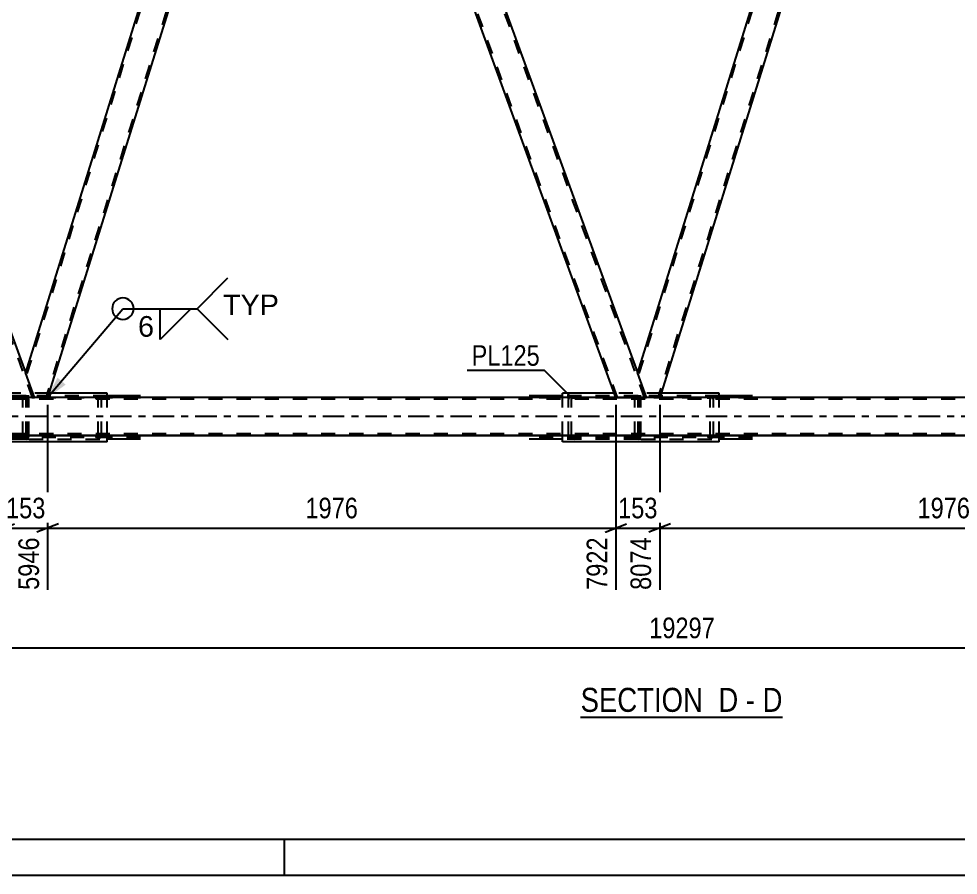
# Model space of a CAD drawing. Header units: millimetres. Extents: x -832 to 357, y -842 to -1.
# Drawn here: x -519.7 to -389, y -841.6 to -722.4 of the extents above; entities that cross this region are included whole.
import ezdxf

# ---------------------------------------------------------------- set-up
doc = ezdxf.new("R2010")
doc.units = ezdxf.units.MM
doc.linetypes.add('DXK_LINE_DOT2', pattern=[3.9198, 1.9599, -1.9599])
doc.linetypes.add('DXK_LINE_DOT3', pattern=[5.9187, 2.979, -0.9799, 0.9799, -0.9799])
doc.styles.add('Arial', font='ARIAL.TTF', dxfattribs={"height": 0.2})
doc.styles.add('Arial Narrow', font='ARIALN.TTF', dxfattribs={"height": 0.2})

# ---------------------------------------------------------------- blocks, each defined once
blk = doc.blocks.new('Unknown-570388851-1132')
at = {"color": 5, "linetype": 'Continuous'}
for p, q in [((-826.71, -836.6), (352.29, -836.6)), ((-482.71, -841.6), (-482.71, -836.6)), ((-831.71, -841.6), (357.29, -841.6))]:
    blk.add_line(p, q, dxfattribs=at)
blk = doc.blocks.new('Unknown-570388851-14 - 6452')
at = {"color": 6, "linetype": 'Continuous'}
blk.add_line((-441.53, -819.62), (-413.46, -819.62), dxfattribs=at)
at = {"color": 0, "linetype": 'Continuous'}
for points in [[(-423.42, -818.87), (-423.42, -815.37), (-441.53, -815.37), (-441.53, -818.87)], [(-419.6, -818.87), (-419.6, -815.37), (-422.37, -815.37), (-422.37, -818.87)], [(-417.27, -818.87), (-417.27, -815.37), (-418.55, -815.37), (-418.55, -818.87)], [(-413.46, -818.87), (-413.46, -815.37), (-416.22, -815.37), (-416.22, -818.87)]]:
    blk.add_wipeout(points, dxfattribs=at)
at = {"color": 7, "linetype": 'Continuous', "style": 'Arial Narrow'}
for s, p in [('SECTION ', (-441.53, -818.87)), ('D', (-422.37, -818.87)), ('D', (-416.22, -818.87)), ('-', (-418.55, -818.87))]:
    blk.add_text(s, height=3.34, dxfattribs=at).set_placement(p)
blk = doc.blocks.new('Part-570388851-6491 - 6452')
at = {"color": 2, "linetype": 'Continuous'}
for p, q in [((-395.62, -653.92), (-395.58, -653.92)), ((-395.58, -653.92), (-391.87, -653.92)), ((-391.36, -653.92), (-391.87, -653.92)), ((-391.36, -653.92), (-348.51, -771.67)), ((-351.5, -775.14), (-394.07, -658.17))]:
    blk.add_line(p, q, dxfattribs=at)
at = {"color": 7, "linetype": 'DXK_LINE_DOT2'}
for p, q in [((-394.07, -658.17), (-395.62, -653.92)), ((-351.24, -775.14), (-395.36, -653.92)), ((-347.5, -775.14), (-391.62, -653.92)), ((-391.4, -653.92), (-391.51, -653.92)), ((-391.36, -653.92), (-391.4, -653.92)), ((-347.24, -775.14), (-348.51, -771.67)), ((-351.5, -775.14), (-347.24, -775.14))]:
    blk.add_line(p, q, dxfattribs=at)
blk = doc.blocks.new('Part-570388851-6621 - 6452')
at = {"color": 7, "linetype": 'DXK_LINE_DOT2'}
for p, q in [((-433.9, -775.22), (-433.97, -775.4)), ((-433.97, -780.44), (-433.97, -775.4)), ((-433.53, -775.4), (-433.5, -775.31)), ((-433.53, -780.44), (-433.53, -775.4)), ((-433.09, -774.92), (-433.43, -774.96)), ((-433.26, -775.18), (-433.09, -775.16)), ((-422.25, -774.92), (-433.09, -774.92)), ((-417.62, -775.16), (-433.09, -775.16)), ((-423.59, -774.96), (-423.92, -774.92)), ((-423.92, -775.16), (-423.76, -775.18)), ((-423.52, -775.31), (-423.49, -775.4)), ((-423.49, -780.44), (-423.49, -775.4)), ((-423.05, -775.4), (-423.12, -775.22)), ((-423.05, -780.44), (-423.05, -775.4)), ((-433.97, -780.44), (-433.9, -780.63)), ((-433.5, -780.54), (-433.53, -780.44)), ((-433.43, -780.89), (-433.09, -780.92)), ((-433.09, -780.68), (-433.26, -780.67)), ((-417.62, -780.68), (-433.09, -780.68)), ((-433.09, -780.92), (-422.25, -780.92)), ((-423.76, -780.67), (-423.92, -780.68)), ((-423.92, -780.92), (-423.59, -780.89)), ((-423.49, -780.44), (-423.52, -780.54)), ((-423.12, -780.63), (-423.05, -780.44))]:
    blk.add_line(p, q, dxfattribs=at)
at = {"color": 2, "linetype": 'Continuous'}
for p, q in [((-417.62, -774.92), (-422.25, -774.92)), ((-417.62, -780.92), (-422.25, -780.92))]:
    blk.add_line(p, q, dxfattribs=at)
at = {"color": 7, "linetype": 'DXK_LINE_DOT2'}
for centre, radius, start, end in [((-433.29, -775.77), 0.817, 99.5223, 138.0732), ((-433.19, -775.59), 0.408, 99.5223, 138.0732), ((-423.82, -775.59), 0.408, 41.9269, 80.4778), ((-423.73, -775.77), 0.817, 41.9269, 80.4778), ((-433.29, -780.08), 0.817, 221.9269, 260.4778), ((-433.19, -780.26), 0.408, 221.9269, 260.4778), ((-423.82, -780.26), 0.408, 279.5223, 318.0732), ((-423.73, -780.08), 0.817, 279.5223, 318.0732)]:
    blk.add_arc(centre, radius, start, end, dxfattribs=at)
blk = doc.blocks.new('Part-570388851-6505 - 6452')
at = {"color": 2, "linetype": 'Continuous'}
for p, q in [((-482.07, -653.92), (-518.77, -771.67)), ((-482.07, -653.92), (-482.03, -653.92)), ((-482.03, -653.92), (-480.75, -653.92)), ((-480.75, -653.92), (-479.21, -658.17)), ((-479.21, -658.17), (-515.67, -775.14)), ((-517.51, -775.14), (-518.77, -771.67))]:
    blk.add_line(p, q, dxfattribs=at)
at = {"color": 7, "linetype": 'DXK_LINE_DOT2'}
for p, q in [((-481.82, -653.92), (-518.64, -772.05)), ((-479.34, -657.8), (-515.92, -775.14)), ((-515.67, -775.14), (-517.51, -775.14))]:
    blk.add_line(p, q, dxfattribs=at)
blk = doc.blocks.new('Part-570388851-6510 - 6452')
at = {"color": 2, "linetype": 'Continuous'}
for p, q in [((-480.75, -653.92), (-480.72, -653.92)), ((-480.72, -653.92), (-477.01, -653.92)), ((-476.5, -653.92), (-477.01, -653.92)), ((-476.5, -653.92), (-433.64, -771.67)), ((-436.63, -775.14), (-479.21, -658.17))]:
    blk.add_line(p, q, dxfattribs=at)
at = {"color": 7, "linetype": 'DXK_LINE_DOT2'}
for p, q in [((-479.21, -658.17), (-480.75, -653.92)), ((-436.38, -775.14), (-480.5, -653.92)), ((-432.63, -775.14), (-476.75, -653.92)), ((-476.54, -653.92), (-476.65, -653.92)), ((-476.5, -653.92), (-476.54, -653.92)), ((-432.38, -775.14), (-433.64, -771.67)), ((-436.63, -775.14), (-432.38, -775.14))]:
    blk.add_line(p, q, dxfattribs=at)
blk = doc.blocks.new('Part-570388851-6515 - 6452')
at = {"color": 2, "linetype": 'Continuous'}
for p, q in [((-396.94, -653.92), (-433.64, -771.67)), ((-396.94, -653.92), (-396.9, -653.92)), ((-396.9, -653.92), (-395.62, -653.92)), ((-394.34, -657.43), (-395.62, -653.92)), ((-394.07, -658.17), (-430.53, -775.14)), ((-394.07, -658.17), (-394.34, -657.43)), ((-432.38, -775.14), (-433.64, -771.67))]:
    blk.add_line(p, q, dxfattribs=at)
at = {"color": 7, "linetype": 'DXK_LINE_DOT2'}
for p, q in [((-396.69, -653.92), (-433.5, -772.05)), ((-394.21, -657.8), (-430.78, -775.14)), ((-394.07, -658.17), (-394.24, -657.71)), ((-430.53, -775.14), (-432.38, -775.14))]:
    blk.add_line(p, q, dxfattribs=at)
blk = doc.blocks.new('Part-570388851-6558 - 6452')
at = {"color": 2, "linetype": 'Continuous'}
for p, q in [((-565.89, -653.92), (-565.85, -653.92)), ((-565.85, -653.92), (-562.14, -653.92)), ((-561.63, -653.92), (-562.14, -653.92)), ((-561.63, -653.92), (-518.77, -771.67)), ((-521.77, -775.14), (-564.34, -658.17))]:
    blk.add_line(p, q, dxfattribs=at)
at = {"color": 7, "linetype": 'DXK_LINE_DOT2'}
for p, q in [((-564.34, -658.17), (-565.89, -653.92)), ((-521.51, -775.14), (-565.63, -653.92)), ((-517.77, -775.14), (-561.89, -653.92)), ((-561.67, -653.92), (-561.78, -653.92)), ((-561.63, -653.92), (-561.67, -653.92)), ((-517.51, -775.14), (-518.77, -771.67)), ((-521.77, -775.14), (-517.51, -775.14))]:
    blk.add_line(p, q, dxfattribs=at)
blk = doc.blocks.new('Part-570388851-6732 - 6452')
at = {"color": 2, "linetype": 'Continuous'}
for p, q in [((-436.86, -774.52), (-444.04, -774.52)), ((-444.04, -775.14), (-444.04, -774.52)), ((-422.25, -774.52), (-430.34, -774.52)), ((-422.25, -775.14), (-422.25, -774.52)), ((-444.04, -781.32), (-444.04, -780.42)), ((-422.25, -781.32), (-444.04, -781.32)), ((-422.25, -781.32), (-422.25, -780.42))]:
    blk.add_line(p, q, dxfattribs=at)
at = {"color": 7, "linetype": 'DXK_LINE_DOT2'}
for p, q in [((-430.34, -774.52), (-436.86, -774.52)), ((-444.04, -780.42), (-444.04, -775.14)), ((-422.25, -780.42), (-422.25, -775.14))]:
    blk.add_line(p, q, dxfattribs=at)
blk = doc.blocks.new('Part-570388851-6737 - 6452')
at = {"color": 2, "linetype": 'Continuous'}
for p, q in [((-521.99, -774.52), (-529.18, -774.52)), ((-529.18, -775.14), (-529.18, -774.52)), ((-507.39, -774.52), (-515.47, -774.52)), ((-507.39, -775.14), (-507.39, -774.52)), ((-529.18, -781.32), (-529.18, -780.42)), ((-507.39, -781.32), (-529.18, -781.32)), ((-507.39, -781.32), (-507.39, -780.42))]:
    blk.add_line(p, q, dxfattribs=at)
at = {"color": 7, "linetype": 'DXK_LINE_DOT2'}
for p, q in [((-515.47, -774.52), (-521.99, -774.52)), ((-529.18, -780.42), (-529.18, -775.14)), ((-507.39, -780.42), (-507.39, -775.14))]:
    blk.add_line(p, q, dxfattribs=at)
blk = doc.blocks.new('Part-570388851-6739 - 6452')
at = {"color": 2, "linetype": 'Continuous'}
for p, q in [((-444.04, -774.92), (-448.68, -774.92)), ((-444.04, -780.92), (-448.68, -780.92))]:
    blk.add_line(p, q, dxfattribs=at)
at = {"color": 7, "linetype": 'DXK_LINE_DOT2'}
for p, q in [((-433.58, -775.16), (-448.68, -775.16)), ((-433.58, -774.92), (-444.04, -774.92)), ((-443.17, -775.22), (-443.24, -775.4)), ((-443.24, -780.44), (-443.24, -775.4)), ((-442.8, -775.4), (-442.77, -775.31)), ((-442.8, -780.44), (-442.8, -775.4)), ((-442.37, -774.92), (-442.7, -774.96)), ((-442.54, -775.18), (-442.37, -775.16)), ((-433.97, -775.16), (-433.97, -774.92)), ((-433.42, -774.96), (-433.58, -774.92)), ((-433.58, -775.16), (-433.5, -775.18)), ((-433.5, -775.18), (-433.43, -775.23)), ((-433.43, -775.23), (-433.38, -775.31)), ((-433.27, -775.06), (-433.42, -774.96)), ((-433.38, -775.31), (-433.36, -775.4)), ((-433.36, -780.44), (-433.36, -775.4)), ((-433.18, -775.22), (-433.27, -775.06)), ((-433.15, -775.4), (-433.18, -775.22)), ((-433.15, -780.44), (-433.15, -775.4)), ((-433.58, -780.68), (-448.68, -780.68)), ((-433.58, -780.92), (-444.04, -780.92)), ((-443.24, -780.44), (-443.17, -780.63)), ((-442.77, -780.54), (-442.8, -780.44)), ((-442.7, -780.89), (-442.37, -780.92)), ((-442.37, -780.68), (-442.54, -780.67)), ((-433.97, -780.92), (-433.97, -780.68)), ((-433.5, -780.67), (-433.58, -780.68)), ((-433.58, -780.92), (-433.42, -780.89)), ((-433.43, -780.61), (-433.5, -780.67)), ((-433.38, -780.54), (-433.43, -780.61)), ((-433.42, -780.89), (-433.27, -780.78)), ((-433.36, -780.44), (-433.38, -780.54)), ((-433.27, -780.78), (-433.18, -780.63)), ((-433.18, -780.63), (-433.15, -780.44))]:
    blk.add_line(p, q, dxfattribs=at)
for centre, radius, start, end in [((-442.57, -775.77), 0.817, 99.5223, 138.0732), ((-442.47, -775.59), 0.408, 99.5223, 138.0732), ((-442.57, -780.08), 0.817, 221.9269, 260.4778), ((-442.47, -780.26), 0.408, 221.9269, 260.4778)]:
    blk.add_arc(centre, radius, start, end, dxfattribs=at)
blk = doc.blocks.new('Part-570388851-6740 - 6452')
at = {"color": 2, "linetype": 'Continuous'}
for p, q in [((-529.18, -774.92), (-533.81, -774.92)), ((-529.18, -780.92), (-533.81, -780.92))]:
    blk.add_line(p, q, dxfattribs=at)
at = {"color": 7, "linetype": 'DXK_LINE_DOT2'}
for p, q in [((-518.72, -775.16), (-533.81, -775.16)), ((-518.72, -774.92), (-529.18, -774.92)), ((-528.31, -775.22), (-528.38, -775.4)), ((-528.38, -780.44), (-528.38, -775.4)), ((-527.94, -775.4), (-527.91, -775.31)), ((-527.94, -780.44), (-527.94, -775.4)), ((-527.5, -774.92), (-527.84, -774.96)), ((-527.67, -775.18), (-527.5, -775.16)), ((-519.1, -775.16), (-519.1, -774.92)), ((-518.55, -774.96), (-518.72, -774.92)), ((-518.72, -775.16), (-518.63, -775.18)), ((-518.63, -775.18), (-518.56, -775.23)), ((-518.56, -775.23), (-518.52, -775.31)), ((-518.41, -775.06), (-518.55, -774.96)), ((-518.52, -775.31), (-518.5, -775.4)), ((-518.5, -780.44), (-518.5, -775.4)), ((-518.31, -775.22), (-518.41, -775.06)), ((-518.28, -775.4), (-518.31, -775.22)), ((-518.28, -780.44), (-518.28, -775.4)), ((-518.72, -780.68), (-533.81, -780.68)), ((-518.72, -780.92), (-529.18, -780.92)), ((-528.38, -780.44), (-528.31, -780.63)), ((-527.91, -780.54), (-527.94, -780.44)), ((-527.84, -780.89), (-527.5, -780.92)), ((-527.5, -780.68), (-527.67, -780.67)), ((-519.1, -780.92), (-519.1, -780.68)), ((-518.63, -780.67), (-518.72, -780.68)), ((-518.72, -780.92), (-518.55, -780.89)), ((-518.56, -780.61), (-518.63, -780.67)), ((-518.52, -780.54), (-518.56, -780.61)), ((-518.55, -780.89), (-518.41, -780.78)), ((-518.5, -780.44), (-518.52, -780.54)), ((-518.41, -780.78), (-518.31, -780.63)), ((-518.31, -780.63), (-518.28, -780.44))]:
    blk.add_line(p, q, dxfattribs=at)
for centre, radius, start, end in [((-527.7, -775.77), 0.817, 99.5223, 138.0732), ((-527.6, -775.59), 0.408, 99.5223, 138.0732), ((-527.7, -780.08), 0.817, 221.9269, 260.4778), ((-527.6, -780.26), 0.408, 221.9269, 260.4778)]:
    blk.add_arc(centre, radius, start, end, dxfattribs=at)
blk = doc.blocks.new('Part-570388851-6798 - 6452')
at = {"color": 7, "linetype": 'DXK_LINE_DOT2'}
for p, q in [((-519.03, -775.22), (-519.1, -775.4)), ((-519.1, -780.44), (-519.1, -775.4)), ((-518.66, -775.4), (-518.63, -775.31)), ((-518.66, -780.44), (-518.66, -775.4)), ((-518.23, -774.92), (-518.56, -774.96)), ((-518.39, -775.18), (-518.23, -775.16)), ((-507.39, -774.92), (-518.23, -774.92)), ((-502.75, -775.16), (-518.23, -775.16)), ((-508.72, -774.96), (-509.06, -774.92)), ((-509.06, -775.16), (-508.89, -775.18)), ((-508.66, -775.31), (-508.62, -775.4)), ((-508.62, -780.44), (-508.62, -775.4)), ((-508.19, -775.4), (-508.25, -775.22)), ((-508.19, -780.44), (-508.19, -775.4)), ((-519.1, -780.44), (-519.03, -780.63)), ((-518.63, -780.54), (-518.66, -780.44)), ((-518.56, -780.89), (-518.23, -780.92)), ((-518.23, -780.68), (-518.39, -780.67)), ((-502.75, -780.68), (-518.23, -780.68)), ((-518.23, -780.92), (-507.39, -780.92)), ((-508.89, -780.67), (-509.06, -780.68)), ((-509.06, -780.92), (-508.72, -780.89)), ((-508.62, -780.44), (-508.66, -780.54)), ((-508.25, -780.63), (-508.19, -780.44))]:
    blk.add_line(p, q, dxfattribs=at)
at = {"color": 2, "linetype": 'Continuous'}
for p, q in [((-502.75, -774.92), (-507.39, -774.92)), ((-502.75, -780.92), (-507.39, -780.92))]:
    blk.add_line(p, q, dxfattribs=at)
at = {"color": 7, "linetype": 'DXK_LINE_DOT2'}
for centre, radius, start, end in [((-518.43, -775.77), 0.817, 99.5223, 138.0732), ((-518.33, -775.59), 0.408, 99.5223, 138.0732), ((-508.96, -775.59), 0.408, 41.9269, 80.4778), ((-508.86, -775.77), 0.817, 41.9269, 80.4778), ((-518.43, -780.08), 0.817, 221.9269, 260.4778), ((-518.33, -780.26), 0.408, 221.9269, 260.4778), ((-508.96, -780.26), 0.408, 279.5223, 318.0732), ((-508.86, -780.08), 0.817, 279.5223, 318.0732)]:
    blk.add_arc(centre, radius, start, end, dxfattribs=at)
blk = doc.blocks.new('Part-570388851-6911 - 6452')
at = {"color": 2, "linetype": 'Continuous'}
for p, q in [((-71.93, -775.14), (-753.51, -775.14)), ((-71.93, -780.42), (-753.51, -780.42))]:
    blk.add_line(p, q, dxfattribs=at)
at = {"color": 7, "linetype": 'DXK_LINE_DOT2'}
for p, q in [((-71.93, -775.38), (-753.51, -775.38)), ((-71.93, -780.18), (-753.51, -780.18))]:
    blk.add_line(p, q, dxfattribs=at)
at = {"color": 7, "linetype": 'DXK_LINE_DOT3'}
blk.add_line((-71.93, -777.78), (-753.51, -777.78), dxfattribs=at)
blk = doc.blocks.new('StraightDimension-570388851-24564 - 6452')
at = {"color": 7, "linetype": 'Continuous'}
for p, q in [((-430.53, -776.14), (-430.53, -801.9)), ((-351.5, -776.14), (-351.5, -803.73)), ((-429.03, -792.69), (-432.03, -793.89)), ((-353, -793.89), (-350, -792.69)), ((-430.53, -793.29), (-351.5, -793.29))]:
    blk.add_line(p, q, dxfattribs=at)
at = {"color": 0}
blk.add_wipeout([(-386.76, -792.54), (-386.76, -788.34), (-395.27, -788.34), (-395.27, -792.54)], dxfattribs=at)
at = {"color": 3, "style": 'Arial Narrow'}
blk.add_text('1976', height=2.863, dxfattribs=at).set_placement((-394.67, -791.94))
at = {"color": 0, "linetype": 'Continuous'}
blk.add_wipeout([(-352.1, -793.99), (-356.3, -793.99), (-356.3, -804.33), (-352.1, -804.33)], dxfattribs=at)
at = {"color": 3, "linetype": 'Continuous', "style": 'Arial Narrow'}
blk.add_text('10050', height=2.863, rotation=90.0002, dxfattribs=at).set_placement((-352.7, -803.73))
blk = doc.blocks.new('StraightDimension-570388851-24871 - 6452')
at = {"color": 7, "linetype": 'Continuous'}
blk.add_line((-792.18, -809.97), (-62.67, -809.97), dxfattribs=at)
at = {"color": 0}
blk.add_wipeout([(-422.25, -809.22), (-422.25, -805.02), (-432.59, -805.02), (-432.59, -809.22)], dxfattribs=at)
at = {"color": 3, "style": 'Arial Narrow'}
blk.add_text('19297', height=2.863, dxfattribs=at).set_placement((-431.99, -808.62))
blk = doc.blocks.new('StraightDimension-570388851-7481 - 6452')
at = {"color": 7, "linetype": 'Continuous'}
blk.add_line((-728.69, -780.41), (-193.5, -780.41), dxfattribs=at)
blk = doc.blocks.new('StraightDimension-570388851-24565 - 6452')
at = {"color": 7, "linetype": 'Continuous'}
for p, q in [((-436.63, -776.14), (-436.63, -801.9)), ((-430.53, -776.14), (-430.53, -801.9)), ((-438.13, -793.89), (-435.13, -792.69)), ((-429.03, -792.69), (-432.03, -793.89)), ((-436.63, -793.29), (-430.53, -793.29))]:
    blk.add_line(p, q, dxfattribs=at)
at = {"color": 0}
blk.add_wipeout([(-430.24, -792.54), (-430.24, -788.34), (-436.92, -788.34), (-436.92, -792.54)], dxfattribs=at)
at = {"color": 0, "linetype": 'Continuous'}
blk.add_wipeout([(-431.13, -793.99), (-435.33, -793.99), (-435.33, -802.5), (-431.13, -802.5)], dxfattribs=at)
at = {"color": 3, "style": 'Arial Narrow'}
blk.add_text('153', height=2.863, dxfattribs=at).set_placement((-436.32, -791.94))
at = {"color": 3, "linetype": 'Continuous', "style": 'Arial Narrow'}
blk.add_text('8074', height=2.863, rotation=90.0002, dxfattribs=at).set_placement((-431.73, -801.9))
blk = doc.blocks.new('StraightDimension-570388851-24566 - 6452')
at = {"color": 7, "linetype": 'Continuous'}
for p, q in [((-515.67, -776.14), (-515.67, -801.9)), ((-436.63, -776.14), (-436.63, -801.9)), ((-514.17, -792.69), (-517.17, -793.89)), ((-438.13, -793.89), (-435.13, -792.69)), ((-515.67, -793.29), (-436.63, -793.29))]:
    blk.add_line(p, q, dxfattribs=at)
at = {"color": 0}
blk.add_wipeout([(-471.89, -792.54), (-471.89, -788.34), (-480.41, -788.34), (-480.41, -792.54)], dxfattribs=at)
at = {"color": 3, "style": 'Arial Narrow'}
blk.add_text('1976', height=2.863, dxfattribs=at).set_placement((-479.81, -791.94))
at = {"color": 0, "linetype": 'Continuous'}
blk.add_wipeout([(-437.23, -793.99), (-441.43, -793.99), (-441.43, -802.5), (-437.23, -802.5)], dxfattribs=at)
at = {"color": 3, "linetype": 'Continuous', "style": 'Arial Narrow'}
blk.add_text('7922', height=2.863, rotation=90.0002, dxfattribs=at).set_placement((-437.83, -801.9))
blk = doc.blocks.new('StraightDimension-570388851-24567 - 6452')
at = {"color": 7, "linetype": 'Continuous'}
for p, q in [((-521.77, -776.14), (-521.77, -801.9)), ((-515.67, -776.14), (-515.67, -801.9)), ((-523.27, -793.89), (-520.27, -792.69)), ((-514.17, -792.69), (-517.17, -793.89)), ((-521.77, -793.29), (-515.67, -793.29))]:
    blk.add_line(p, q, dxfattribs=at)
at = {"color": 0}
blk.add_wipeout([(-515.37, -792.54), (-515.37, -788.34), (-522.06, -788.34), (-522.06, -792.54)], dxfattribs=at)
at = {"color": 0, "linetype": 'Continuous'}
blk.add_wipeout([(-516.27, -793.99), (-520.47, -793.99), (-520.47, -802.5), (-516.27, -802.5)], dxfattribs=at)
at = {"color": 3, "style": 'Arial Narrow'}
blk.add_text('153', height=2.863, dxfattribs=at).set_placement((-521.46, -791.94))
at = {"color": 3, "linetype": 'Continuous', "style": 'Arial Narrow'}
blk.add_text('5946', height=2.863, rotation=90.0002, dxfattribs=at).set_placement((-516.87, -801.9))
blk = doc.blocks.new('Mark-570388851-6728 - 6452')
at = {"color": 0}
blk.add_wipeout([(-447.19, -770.71), (-447.19, -767.71), (-456.7, -767.71), (-456.7, -770.71)], dxfattribs=at)
blk.add_wipeout([(-447.19, -770.71), (-447.19, -767.71), (-456.7, -767.71), (-456.7, -770.71)], dxfattribs=at)
at = {"color": 30, "linetype": 'Continuous'}
for p in [(-457.3, -771.31), (-443.06, -774.84)]:
    blk.add_line(p, (-446.59, -771.31), dxfattribs=at)
at = {"color": 3, "style": 'Arial Narrow'}
blk.add_text('PL125', height=2.863, dxfattribs=at).set_placement((-456.7, -770.71))
blk = doc.blocks.new('WeldMark-570388851-25646 - 6452')
at = {"linetype": 'Continuous'}
blk.add_hatch(color=30, dxfattribs=at).paths.add_polyline_path([(-513.16, -773.34), (-515.67, -775.14), (-514.3, -772.37)])
at = {"color": 3, "linetype": 'Continuous'}
for p, q in [((-494.88, -762.77), (-490.59, -758.49)), ((-500.02, -762.77), (-495.74, -762.77)), ((-495.74, -762.77), (-500.02, -767.06)), ((-500.02, -767.06), (-500.02, -762.77)), ((-494.88, -762.77), (-490.59, -767.06))]:
    blk.add_line(p, q, dxfattribs=at)
at = {"color": 30, "linetype": 'Continuous'}
for p, q in [((-515.67, -775.14), (-505.2, -762.77)), ((-505.2, -762.77), (-494.88, -762.77))]:
    blk.add_line(p, q, dxfattribs=at)
at = {"color": 3, "linetype": 'Continuous'}
blk.add_arc((-505.2, -762.77), 1.5, 90, 270, dxfattribs=at)
at = {"color": 0}
blk.add_wipeout([(-500.68, -766.87), (-500.68, -763.47), (-503.3, -763.47), (-503.3, -766.87)], dxfattribs=at)
at = {"color": 3, "linetype": 'Continuous'}
blk.add_arc((-505.2, -762.77), 1.5, 270, 90, dxfattribs=at)
at = {"color": 3, "style": 'Arial'}
blk.add_text('6', height=2.87, dxfattribs=at).set_placement((-503.1, -766.67))
at = {"color": 0, "linetype": 'Continuous'}
blk.add_wipeout([(-483.51, -763.67), (-483.51, -760.67), (-491.28, -760.67), (-491.28, -763.67)], dxfattribs=at)
blk.add_wipeout([(-483.51, -763.67), (-483.51, -760.67), (-491.28, -760.67), (-491.28, -763.67)], dxfattribs=at)
at = {"color": 3, "linetype": 'Continuous', "style": 'Arial'}
blk.add_text('TYP', height=2.865, dxfattribs=at).set_placement((-491.28, -763.67))

msp = doc.modelspace()

# ---------------------------------------------------------------- block references
for name in ['Unknown-570388851-1132', 'Part-570388851-6558 - 6452', 'Part-570388851-6505 - 6452', 'Part-570388851-6510 - 6452', 'Part-570388851-6515 - 6452', 'Part-570388851-6491 - 6452', 'Part-570388851-6737 - 6452', 'Part-570388851-6732 - 6452', 'Part-570388851-6911 - 6452', 'Part-570388851-6740 - 6452', 'Part-570388851-6798 - 6452', 'Part-570388851-6739 - 6452', 'Part-570388851-6621 - 6452']:
    msp.add_blockref(name, (0, 0))

# ---------------------------------------------------------------- next in the draw order: block references
for name in ['StraightDimension-570388851-24564 - 6452', 'Unknown-570388851-14 - 6452']:
    msp.add_blockref(name, (0, 0))

# ---------------------------------------------------------------- next in the draw order: block references
msp.add_blockref('StraightDimension-570388851-24871 - 6452', (0, 0))

# ---------------------------------------------------------------- next in the draw order: block references
for name in ['WeldMark-570388851-25646 - 6452', 'Mark-570388851-6728 - 6452', 'StraightDimension-570388851-7481 - 6452']:
    msp.add_blockref(name, (0, 0))

# ---------------------------------------------------------------- next in the draw order: block references
msp.add_blockref('StraightDimension-570388851-24565 - 6452', (0, 0))

# ---------------------------------------------------------------- next in the draw order: block references
msp.add_blockref('StraightDimension-570388851-24566 - 6452', (0, 0))

# ---------------------------------------------------------------- next in the draw order: block references
msp.add_blockref('StraightDimension-570388851-24567 - 6452', (0, 0))

doc.saveas('drawing.dxf')
